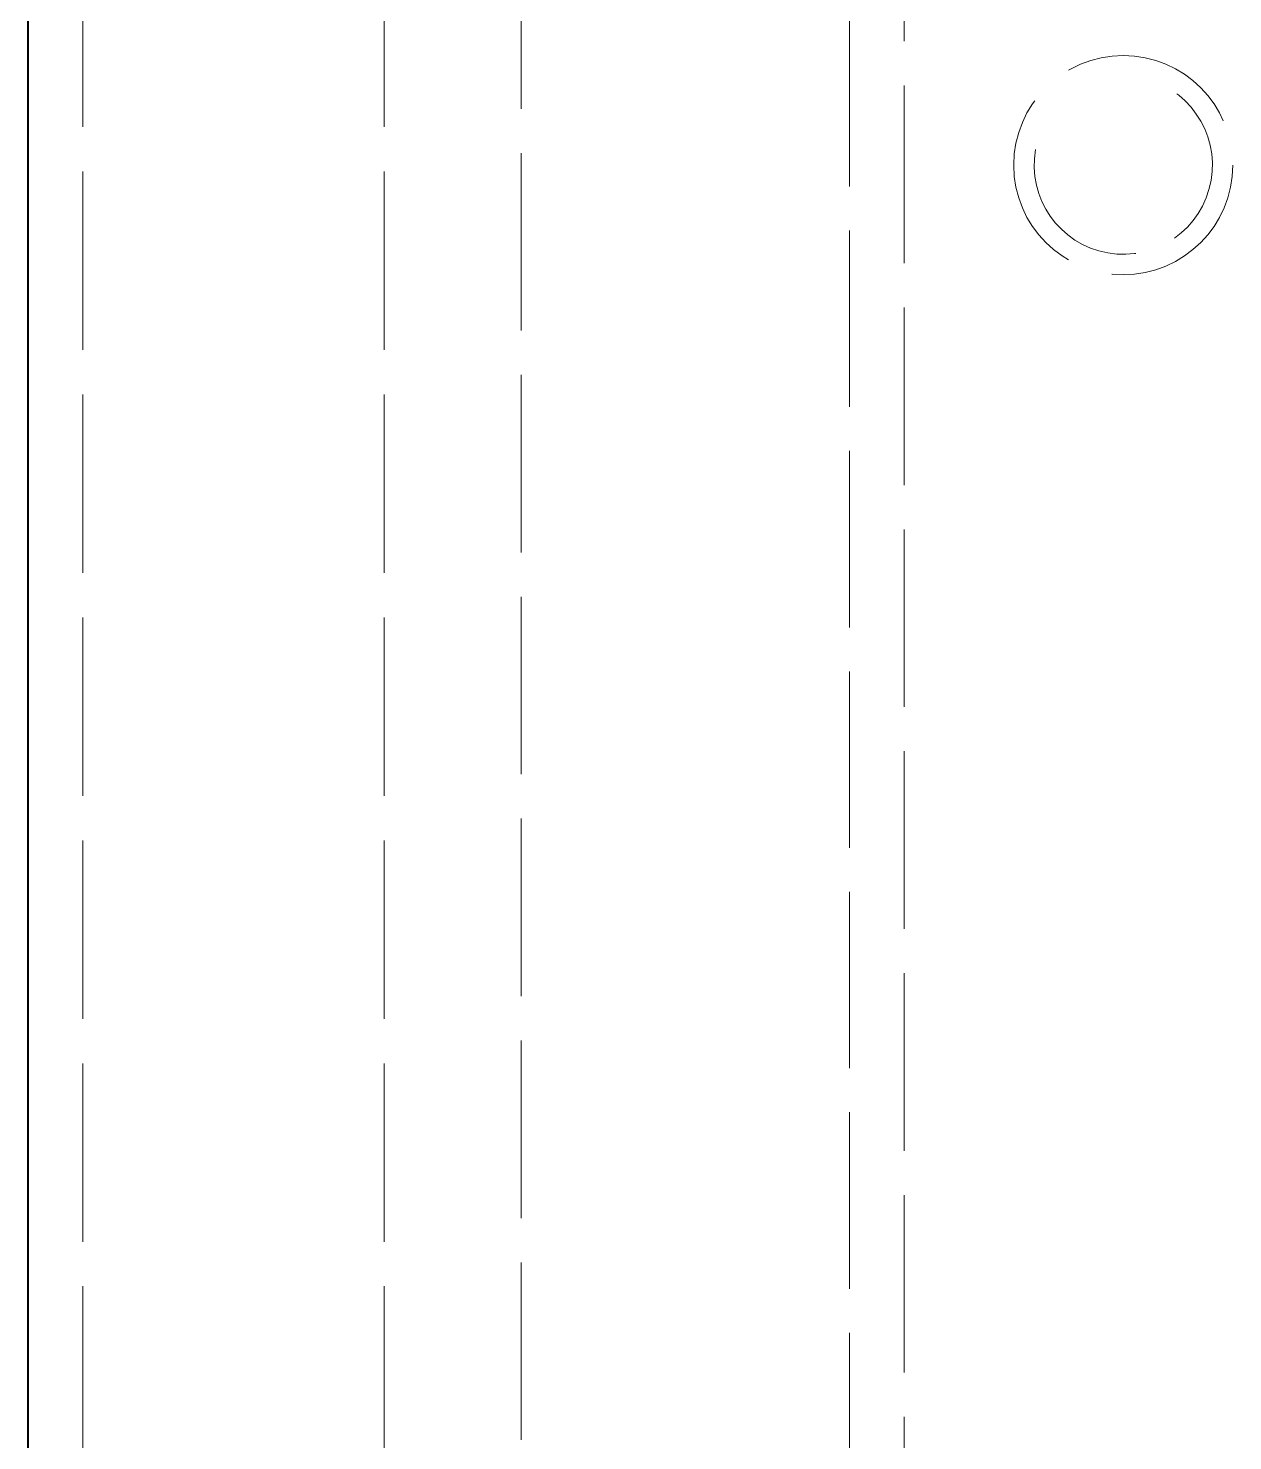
# Model space of a CAD drawing. Header units: millimetres. Extents: x 0 to 2523, y 0 to 1782.
# Drawn here: x 785.3 to 829.3, y 969.5 to 1021.1 of the extents above; entities that cross this region are included whole.
import ezdxf

# ---------------------------------------------------------------- set-up
doc = ezdxf.new("R2010")
doc.units = ezdxf.units.MM
doc.header["$LTSCALE"] = 3
doc.linetypes.add('DASHED', pattern=[0.2067, 0.1654, -0.0413])
doc.layers.add('가려진 것(ISO)', color=2, linetype='DASHED', lineweight=18)
doc.layers.add('가시적인 것(ISO)', color=3, linetype='Continuous', lineweight=40)

msp = doc.modelspace()

# ---------------------------------------------------------------- linework, layer by layer
at = {"layer": '가려진 것(ISO)', "ltscale": 13.134298}
for p, q in [((787.2766, 488.0669), (787.2766, 1164.0669)), ((798.2766, 488.0669), (798.2766, 1164.0669))]:
    msp.add_line(p, q, dxfattribs=at)
at = {"layer": '가려진 것(ISO)', "ltscale": 13.068692}
msp.add_line((803.2766, 1138.0669), (803.2766, 514.0669), dxfattribs=at)
at = {"layer": '가려진 것(ISO)', "ltscale": 12.984919}
msp.add_line((815.2766, 516.0669), (815.2766, 1136.0669), dxfattribs=at)
at = {"layer": '가려진 것(ISO)', "ltscale": 13.070897}
msp.add_line((817.2766, 518.0669), (817.2766, 1134.0669), dxfattribs=at)
at = {"layer": '가려진 것(ISO)', "ltscale": 13.510047}
msp.add_circle((825.2766, 1016.0669), 4, dxfattribs=at)
at = {"layer": '가려진 것(ISO)', "ltscale": 12.371826}
msp.add_arc((825.2766, 1016.0669), 3.256, 170, 80, dxfattribs=at)
at = {"layer": '가시적인 것(ISO)'}
msp.add_line((785.2766, 486.0669), (785.2766, 1166.0669), dxfattribs=at)

doc.saveas('drawing.dxf')
